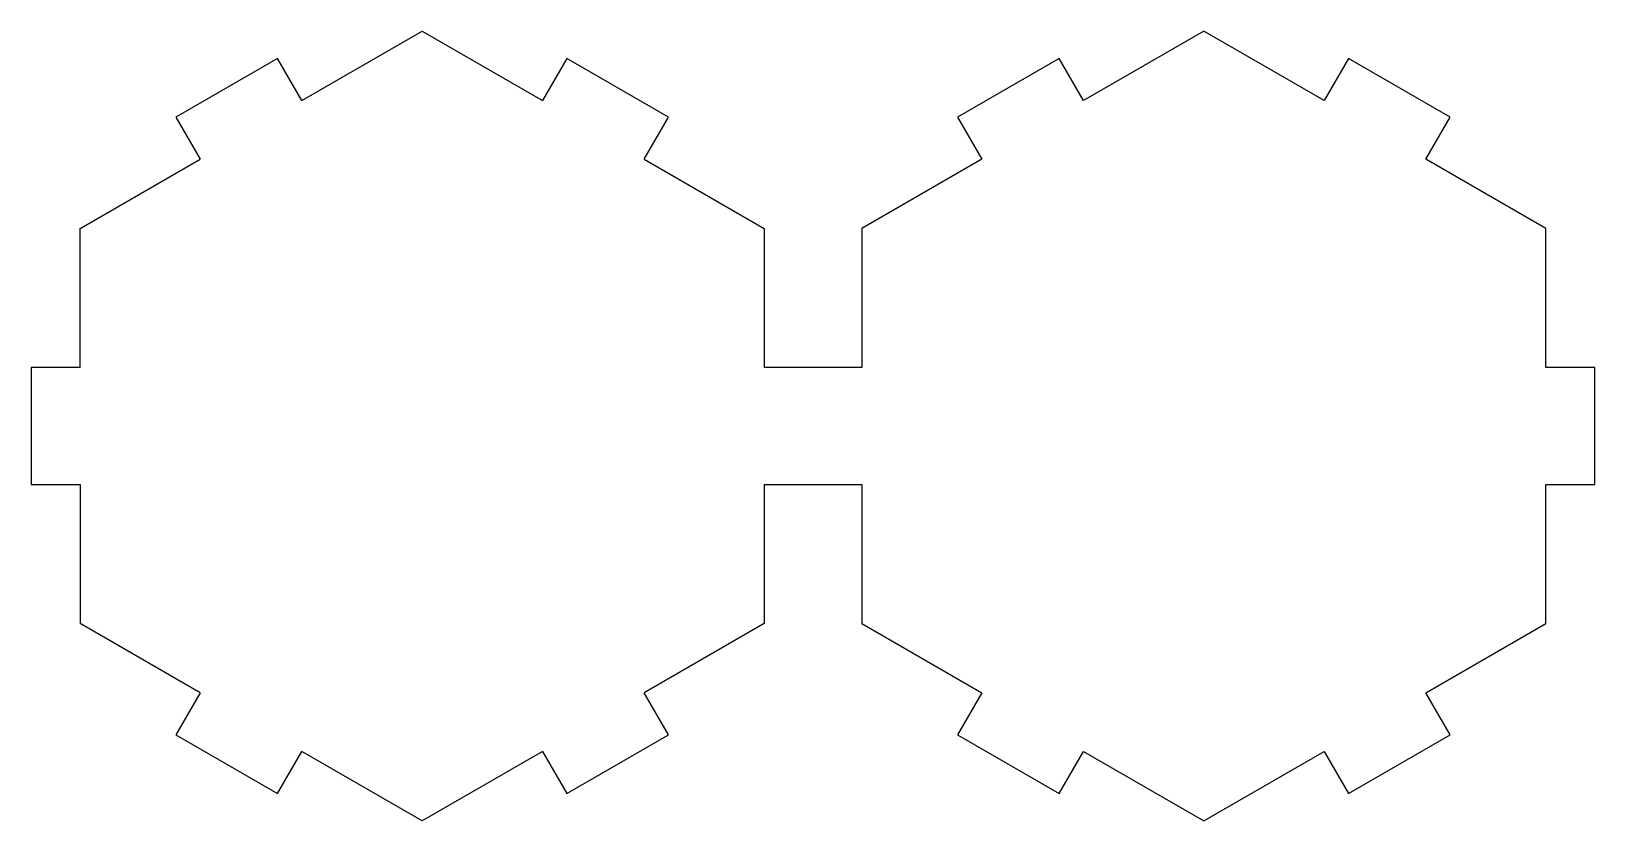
# Model space of a CAD drawing. Header units: millimetres. Extents: x -43 to 130, y -44 to 44.
import ezdxf

# ---------------------------------------------------------------- set-up
doc = ezdxf.new("R2010")
doc.units = ezdxf.units.MM
doc.layers.get('0').update_dxf_attribs({"linetype": 'CONTINUOUS'})

msp = doc.modelspace()

# ---------------------------------------------------------------- linework, layer by layer
for p, q in [((-13.32, 36.07), (0, 43.76)), ((0, 43.76), (13.32, 36.07)), ((86.6, 43.76), (73.28, 36.07)), ((99.92, 36.07), (86.6, 43.76)), ((-16.02, 40.75), (-27.28, 34.25)), ((-13.32, 36.07), (-16.02, 40.75)), ((16.02, 40.75), (13.32, 36.07)), ((27.28, 34.25), (16.02, 40.75)), ((70.58, 40.75), (59.32, 34.25)), ((73.28, 36.07), (70.58, 40.75)), ((102.62, 40.75), (99.92, 36.07)), ((113.88, 34.25), (102.62, 40.75)), ((-27.28, 34.25), (-24.58, 29.57)), ((24.58, 29.57), (27.28, 34.25)), ((59.32, 34.25), (62.02, 29.57)), ((111.18, 29.57), (113.88, 34.25)), ((-37.9, 21.88), (-24.58, 29.57)), ((24.58, 29.57), (37.9, 21.88)), ((62.02, 29.57), (48.7, 21.88)), ((124.5, 21.88), (111.18, 29.57)), ((-37.9, 6.5), (-37.9, 21.88)), ((37.9, 21.88), (37.9, 6.5)), ((48.7, 21.88), (48.7, 6.5)), ((124.5, 6.5), (124.5, 21.88)), ((-37.9, 6.5), (-43.3, 6.5)), ((-43.3, 6.5), (-43.3, -6.5)), ((48.7, 6.5), (37.9, 6.5)), ((129.9, 6.5), (124.5, 6.5)), ((129.9, -6.5), (129.9, 6.5)), ((-43.3, -6.5), (-37.9, -6.5)), ((-37.9, -6.5), (-37.9, -21.88)), ((37.9, -6.5), (37.9, -21.88)), ((37.9, -6.5), (48.7, -6.5)), ((48.7, -6.5), (48.7, -21.88)), ((124.5, -21.88), (124.5, -6.5)), ((124.5, -6.5), (129.9, -6.5)), ((-24.58, -29.57), (-37.9, -21.88)), ((37.9, -21.88), (24.58, -29.57)), ((48.7, -21.88), (62.02, -29.57)), ((111.18, -29.57), (124.5, -21.88)), ((-24.58, -29.57), (-27.28, -34.25)), ((27.28, -34.25), (24.58, -29.57)), ((62.02, -29.57), (59.32, -34.25)), ((113.88, -34.25), (111.18, -29.57)), ((-27.28, -34.25), (-16.02, -40.75)), ((16.02, -40.75), (27.28, -34.25)), ((59.32, -34.25), (70.58, -40.75)), ((102.62, -40.75), (113.88, -34.25)), ((-16.02, -40.75), (-13.32, -36.07)), ((0, -43.76), (-13.32, -36.07)), ((13.32, -36.07), (0, -43.76)), ((13.32, -36.07), (16.02, -40.75)), ((70.58, -40.75), (73.28, -36.07)), ((73.28, -36.07), (86.6, -43.76)), ((86.6, -43.76), (99.92, -36.07)), ((99.92, -36.07), (102.62, -40.75))]:
    msp.add_line(p, q)

doc.saveas('drawing.dxf')
